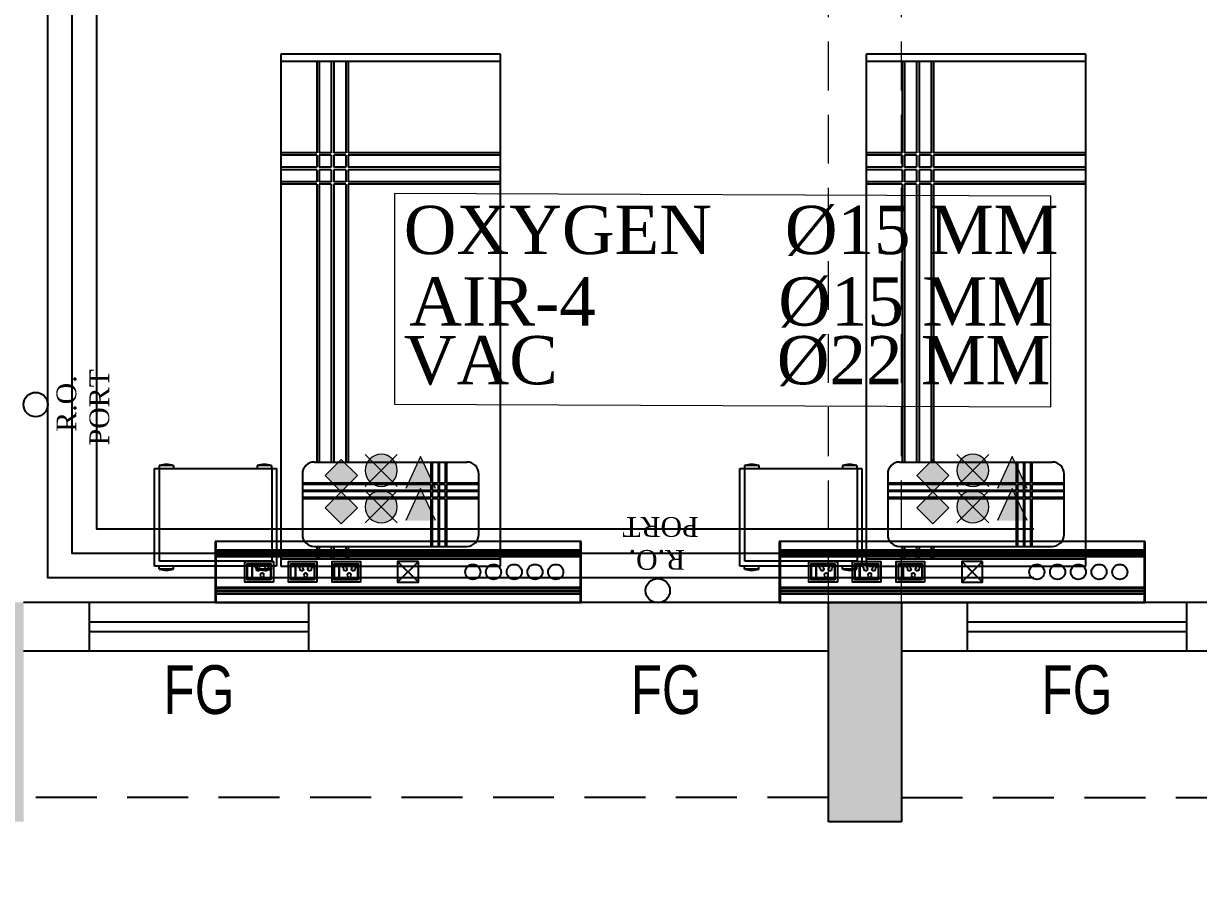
# Model space of a CAD drawing. Header units: metres. Extents: x 11749222 to 11901021, y -3863762 to -3708780.
# Drawn here: x 11797258 to 11802076, y -3831628 to -3828137 of the extents above; entities that cross this region are included whole.
import ezdxf

# ---------------------------------------------------------------- set-up
doc = ezdxf.new("R2010")
doc.units = ezdxf.units.M
doc.header["$MEASUREMENT"] = 0
doc.linetypes.add('DASHED', pattern=[0.75, 0.5, -0.25])
doc.linetypes.add('HIDDEN', pattern=[0.375, 0.25, -0.125])
doc.layers.get('0').update_dxf_attribs({"color": 251, "linetype": 'CONTINUOUS'})
doc.layers.add('BEAM', color=251, linetype='CONTINUOUS')
doc.layers.add('HATCH', color=251, linetype='CONTINUOUS')
for name, color, linetype, lineweight in [('MEDI AIR-4', 6, 'CONTINUOUS', 25), ('MEDI O2', 3, 'CONTINUOUS', 25), ('MEDI VAC', 1, 'CONTINUOUS', 25), ('MGPS', 123, 'CONTINUOUS', 13), ('OT TEXT', 251, 'CONTINUOUS', 5)]:
    doc.layers.add(name, color=color, linetype=linetype, lineweight=lineweight)
doc.styles.add('ARIAL', font='arial.ttf', dxfattribs={"width": 0.75})
doc.styles.add('Scale M 75', font='times.ttf', dxfattribs={"height": 125})
doc.styles.get("Standard").update_dxf_attribs({"font": 'arial.ttf'})

# ---------------------------------------------------------------- blocks, each defined once
blk = doc.blocks.new('A$C04586E02')
at = {"layer": 'MEDI AIR-4', "lineweight": 15}
h = blk.add_hatch(color=256, dxfattribs=at)
h.dxf.hatch_style = 1
h.paths.add_polyline_path([(2946, 1220), (1726, 0), (2946, -1220, 0.1989124), (3451, 0, 0.1989124)])
h.paths.add_polyline_path([(1726, 0), (505, -1220, 0.4142136), (2946, -1220)])
h.paths.add_polyline_path([(505, 1220, 0.1989124), (0, 0, 0.1989124), (505, -1220), (1726, 0)])
h.paths.add_polyline_path([(2946, 1220, 0.4142136), (505, 1220), (1726, 0)])
for p, q in [((0, 1726), (3451, -1726)), ((3451, 1726), (0, -1726))]:
    blk.add_line(p, q, dxfattribs=at)
blk.add_circle((1726, 0), 1726, dxfattribs=at)
blk = doc.blocks.new('A$C1A766040')
at = {"layer": 'MEDI VAC', "lineweight": 15}
h = blk.add_hatch(color=256, dxfattribs=at)
h.dxf.hatch_style = 1
h.paths.add_polyline_path([(1726, -1726), (3451, 0), (1726, 1726), (0, 0)])
for p, q in [((1726, 1726), (0, 0)), ((3451, 0), (1726, 1726)), ((0, 0), (1726, -1726)), ((1726, -1726), (3451, 0))]:
    blk.add_line(p, q, dxfattribs=at)
blk = doc.blocks.new('A$C6CEF60F2')
at = {"layer": 'MEDI O2', "lineweight": 15}
h = blk.add_hatch(color=256, dxfattribs=at)
h.dxf.hatch_style = 1
h.paths.add_polyline_path([(0, 1587), (0, -1587), (3451, 0)])
for p, q in [((0, 1587, 0), (3451, 0, 0)), ((3451, 0, 0), (0, -1587, 0))]:
    blk.add_line(p, q, dxfattribs=at)
blk = doc.blocks.new('A$C32ed8d13')
at = {"color": 196, "lineweight": -2, "ltscale": 30}
for p, q in [((1500.3, 250), (0, 250)), ((0, 250), (0, 0)), ((3, 250), (3, 0)), ((1497.3, 0), (1497.3, 250)), ((1500.3, 0), (1500.3, 250)), ((1497.3, 215.1), (3, 215.1)), ((1497.3, 211.6), (3, 211.6)), ((1497.3, 202.6), (3, 202.6)), ((1497.3, 201), (3, 201)), ((1497.3, 191.6), (3, 191.6)), ((1497.3, 188.1), (3, 188.1)), ((990.5, 156.7), (990.5, 93.3)), ((992.1, 156.7), (992.1, 93.3)), ((1011, 156.7), (1011, 93.3)), ((1169.2, 156.7), (1169.2, 93.3)), ((1170.8, 156.7), (1170.8, 93.3)), ((1189.7, 156.7), (1189.7, 93.3)), ((1347.9, 156.7), (1347.9, 93.3)), ((1349.5, 156.7), (1349.5, 93.3)), ((1368.4, 156.7), (1368.4, 93.3)), ((1497.3, 61.9), (3, 61.9)), ((1497.3, 58.4), (3, 58.4)), ((1497.3, 49), (3, 49)), ((0, 0), (1500.3, 0)), ((1497.3, 47.4), (3, 47.4)), ((1497.3, 38.4), (3, 38.4)), ((1497.3, 34.9), (3, 34.9))]:
    blk.add_line(p, q, dxfattribs=at)
for points in [[(667.4, 82.4), (752.4, 82.4), (752.4, 167.4), (667.4, 167.4)], [(914.8, 158.2), (1012.1, 158.2), (1012.1, 91.8), (914.8, 91.8)], [(1093.5, 158.2), (1190.8, 158.2), (1190.8, 91.8), (1093.5, 91.8)], [(1272.2, 158.2), (1369.5, 158.2), (1369.5, 91.8), (1272.2, 91.8)]]:
    blk.add_lwpolyline(points, close=True, dxfattribs=at)
for points in [[(752.4, 167.4), (667.4, 82.4)], [(667.4, 167.4), (752.4, 82.4)], [(904.6, 167.5), (1021.1, 167.5), (1021.1, 82.5), (904.6, 82.5), (904.6, 167.5)], [(990.5, 93.3), (916.4, 93.3), (916.4, 156.7), (990.5, 156.7)], [(992.1, 156.7), (1011, 156.7)], [(1083.3, 167.5), (1199.8, 167.5), (1199.8, 82.5), (1083.3, 82.5), (1083.3, 167.5)], [(1169.2, 93.3), (1095.1, 93.3), (1095.1, 156.7), (1169.2, 156.7)], [(1170.8, 156.7), (1189.7, 156.7)], [(1262, 167.5), (1378.5, 167.5), (1378.5, 82.5), (1262, 82.5), (1262, 167.5)], [(1347.9, 93.3), (1273.8, 93.3), (1273.8, 156.7), (1347.9, 156.7)], [(1349.5, 156.7), (1368.4, 156.7)], [(1011, 93.3), (992.1, 93.3)], [(1189.7, 93.3), (1170.8, 93.3)], [(1368.4, 93.3), (1349.5, 93.3)]]:
    blk.add_lwpolyline(points, dxfattribs=at)
for centre in [(104.2, 125), (189.2, 125), (274.2, 125), (359.2, 125), (444.2, 125)]:
    blk.add_circle(centre, 31, dxfattribs=at)
at = {"color": 196, "lineweight": -2, "ltscale": 30, "extrusion": (-1.18329e-30, -1.33227e-15, -1)}
for centre in [(950.9, 146.9), (1129.6, 146.9), (1308.3, 146.9)]:
    blk.add_ellipse(centre, major_axis=(4.77, 4.77), ratio=1, start_param=2.986247, end_param=8.009328, dxfattribs=at)
at = {"color": 196, "lineweight": -2, "ltscale": 30, "extrusion": (-7.88861e-31, -1.33227e-15, -1)}
for centre in [(930.5, 104.2), (1109.2, 104.2), (1287.9, 104.2)]:
    blk.add_ellipse(centre, major_axis=(4.77, 4.77), ratio=1, start_param=0.263361, end_param=5.282755, dxfattribs=at)
at = {"color": 196, "lineweight": -2, "ltscale": 30, "extrusion": (-3.9443e-31, -1.33227e-15, -1)}
for centre in [(934.9, 114.2), (1113.6, 114.2), (1292.3, 114.2)]:
    blk.add_ellipse(centre, major_axis=(-4.77, 4.77), ratio=1, start_param=4.97575, end_param=9.995144, dxfattribs=at)
at = {"color": 196, "lineweight": -2, "ltscale": 30, "extrusion": (-1.47911e-30, -1.33227e-15, -1)}
for centre in [(950.9, 136), (1129.6, 136), (1308.3, 136)]:
    blk.add_ellipse(centre, major_axis=(-4.77, 4.77), ratio=1, start_param=1.41545, end_param=6.438531, dxfattribs=at)
at = {"color": 196, "lineweight": -2, "ltscale": 30, "extrusion": (6.90253e-31, -1.33227e-15, -1)}
for centre in [(966.8, 114.2), (1145.5, 114.2)]:
    blk.add_ellipse(centre, major_axis=(4.77, 4.77), ratio=1, start_param=2.571226, end_param=7.59062, dxfattribs=at)
at = {"color": 196, "lineweight": -2, "ltscale": 30, "extrusion": (1.97215e-31, -1.33227e-15, -1)}
for centre, start_param, end_param in [((971.3, 104.2), -0.570366, 4.449028), ((1149.9, 104.2), -0.570366, 4.449028), ((1324.2, 114.2), 2.571226, 7.59062), ((1328.6, 104.2), -0.570366, 4.449028)]:
    blk.add_ellipse(centre, major_axis=(4.77, 4.77), ratio=1, start_param=start_param, end_param=end_param, dxfattribs=at)

msp = doc.modelspace()

# ---------------------------------------------------------------- hatches: boundary and pattern name
at = {"layer": 'HATCH', "ltscale": 500}
h = msp.add_hatch(color=251, dxfattribs=at)
h.dxf.hatch_style = 1
h.paths.add_polyline_path([(11782733.1, -3820581.8), (11783033.1, -3820581.8), (11783033.1, -3821481.8), (11782733.1, -3821481.8)])
h.paths.add_polyline_path([(11826143.1, -3824446.8), (11827043.1, -3824446.8), (11827043.1, -3824746.8), (11826143.1, -3824746.8)])
h.paths.add_polyline_path([(11800558.1, -3830511.8), (11800858.1, -3830511.8), (11800858.1, -3831411.8), (11800558.1, -3831411.8)])
h.paths.add_polyline_path([(11822943.1, -3830511.8), (11823543.1, -3830511.8), (11823543.1, -3830811.8), (11822943.1, -3830811.8)])
h.paths.add_polyline_path([(11779303.1, -3812391.8), (11780053.1, -3812391.8), (11780053.1, -3812691.8), (11779303.1, -3812691.8)])
h.paths.add_polyline_path([(11779303.1, -3815921.8), (11780203.1, -3815921.8), (11780203.1, -3816221.8), (11779303.1, -3816221.8)])
h.paths.add_polyline_path([(11816284.8, -3830411.8), (11817113.1, -3830411.8), (11817113.1, -3830711.8), (11816284.8, -3830711.8)])
h.paths.add_polyline_path([(11792528.1, -3829811.8), (11792828.1, -3829811.8), (11792828.1, -3830711.8), (11792528.1, -3830711.8)])
h.paths.add_polyline_path([(11786358.1, -3829961.8), (11786658.1, -3829961.8), (11786658.1, -3830711.8), (11786358.1, -3830711.8)])
h.paths.add_polyline_path([(11786033.1, -3830736.8), (11786333.1, -3830736.8), (11786333.1, -3831486.8), (11786033.1, -3831486.8)])
h.paths.add_polyline_path([(11779303.1, -3801521.8), (11780053.1, -3801521.8), (11780053.1, -3801821.8), (11779303.1, -3801821.8)])
h.paths.add_polyline_path([(11826143.1, -3801521.8), (11827043.1, -3801521.8), (11827043.1, -3801821.8), (11826143.1, -3801821.8)])
h.paths.add_polyline_path([(11779203.1, -3820581.8), (11779503.1, -3820581.8), (11779503.1, -3821481.8), (11779203.1, -3821481.8)])
h.paths.add_polyline_path([(11786033.1, -3829961.8), (11786333.1, -3829961.8), (11786333.1, -3830711.8), (11786033.1, -3830711.8)])
h.paths.add_polyline_path([(11826043.1, -3787791.8), (11826343.1, -3787791.8), (11826343.1, -3786813.5), (11826043.1, -3786813.5)])
h.paths.add_polyline_path([(11779303.1, -3808791.8), (11780053.1, -3808791.8), (11780053.1, -3809091.8), (11779303.1, -3809091.8)])
h.paths.add_polyline_path([(11807758.1, -3830511.8), (11808058.1, -3830511.8), (11808058.1, -3831411.8), (11807758.1, -3831411.8)])
h.paths.add_polyline_path([(11826143.1, -3781561.8), (11827043.1, -3781561.8), (11827043.1, -3781861.8), (11826143.1, -3781861.8)])
h.paths.add_polyline_path([(11826143.1, -3797921.8), (11827043.1, -3797921.8), (11827043.1, -3798221.8), (11826143.1, -3798221.8)])
h.paths.add_polyline_path([(11779303.1, -3805191.8), (11780053.1, -3805191.8), (11780053.1, -3805491.8), (11779303.1, -3805491.8)])
h.paths.add_polyline_path([(11811358.1, -3824481.8), (11811658.1, -3824481.8), (11811658.1, -3825381.8), (11811358.1, -3825381.8)])
h.paths.add_polyline_path([(11826143.1, -3805191.8), (11827043.1, -3805191.8), (11827043.1, -3805491.8), (11826143.1, -3805491.8)])
h.paths.add_polyline_path([(11784348.1, -3790791.8), (11784648.1, -3790791.8), (11784648.1, -3791391.8), (11784348.1, -3791391.8)])
h.paths.add_polyline_path([(11779303.1, -3790791.8), (11780203.1, -3790791.8), (11780203.1, -3791091.8), (11779303.1, -3791091.8)])
h.paths.add_polyline_path([(11826143.1, -3790791.8), (11826943.1, -3790791.8), (11826943.1, -3791091.8), (11826143.1, -3791091.8)])
h.paths.add_polyline_path([(11822943.1, -3819521.8), (11823642, -3819521.8), (11823642, -3819821.8), (11822943.1, -3819821.8)])
h.paths.add_polyline_path([(11820113.1, -3830411.8), (11820941.3, -3830411.8), (11820941.3, -3830711.8), (11820113.1, -3830711.8)])
h.paths.add_polyline_path([(11826143.1, -3812391.8), (11827043.1, -3812391.8), (11827043.1, -3812691.8), (11826143.1, -3812691.8)])
h.paths.add_polyline_path([(11784348.1, -3787191.8), (11784648.1, -3787191.8), (11784648.1, -3787791.8), (11784348.1, -3787791.8)])
h.paths.add_polyline_path([(11784673.1, -3787191.8), (11784973.1, -3787191.8), (11784973.1, -3787791.8), (11784673.1, -3787791.8)])
h.paths.add_polyline_path([(11780683.1, -3786891.8), (11780983.1, -3786891.8), (11780983.1, -3787791.8), (11780683.1, -3787791.8)])
h.paths.add_polyline_path([(11826143.1, -3830411.8), (11827043.1, -3830411.8), (11827043.1, -3830711.8), (11826143.1, -3830711.8)])
h.paths.add_polyline_path([(11798793.1, -3779261.8), (11799093.1, -3779261.8), (11799093.1, -3780161.8), (11798793.1, -3780161.8)])
h.paths.add_polyline_path([(11804823.1, -3779261.8), (11805123.1, -3779261.8), (11805123.1, -3780161.8), (11804823.1, -3780161.8)])
h.paths.add_polyline_path([(11782733.1, -3829961.8), (11783033.1, -3829961.8), (11783033.1, -3830711.8), (11782733.1, -3830711.8)])
h.paths.add_polyline_path([(11784673.1, -3790791.8), (11784973.1, -3790791.8), (11784973.1, -3791391.8), (11784673.1, -3791391.8)])
h.paths.add_polyline_path([(11795493.1, -3779261.8), (11795793.1, -3779261.8), (11795793.1, -3780161.8), (11795493.1, -3780161.8)])
h.paths.add_polyline_path([(11780683.1, -3781011.8), (11780983.1, -3781011.8), (11780983.1, -3781761.8), (11780683.1, -3781761.8)])
h.paths.add_polyline_path([(11784348.1, -3794391.8), (11784648.1, -3794391.8), (11784648.1, -3794991.8), (11784348.1, -3794991.8)])
h.paths.add_polyline_path([(11784673.1, -3794991.8), (11784973.1, -3794991.8), (11784973.1, -3794391.8), (11784673.1, -3794391.8)])
h.paths.add_polyline_path([(11782733.1, -3815471.8), (11783033.1, -3815471.8), (11783033.1, -3816221.8), (11782733.1, -3816221.8)])
h.paths.add_polyline_path([(11784348.1, -3781011.8), (11784648.1, -3781011.8), (11784648.1, -3781761.8), (11784348.1, -3781761.8)])
h.paths.add_polyline_path([(11782283.1, -3830736.8), (11783033.1, -3830736.8), (11783033.1, -3831036.8), (11782283.1, -3831036.8)])
h.paths.add_polyline_path([(11811358.1, -3830511.8), (11811658.1, -3830511.8), (11811658.1, -3831411.8), (11811358.1, -3831411.8)])
h.paths.add_polyline_path([(11782733.1, -3824481.8), (11783033.1, -3824481.8), (11783033.1, -3825231.8), (11782733.1, -3825231.8)])
h.paths.add_polyline_path([(11804158.1, -3830511.8), (11804458.1, -3830511.8), (11804458.1, -3831411.8), (11804158.1, -3831411.8)])
h.paths.add_polyline_path([(11826143.1, -3794391.8), (11827043.1, -3794391.8), (11827043.1, -3794691.8), (11826143.1, -3794691.8)])
h.paths.add_polyline_path([(11779303.1, -3797921.8), (11780053.1, -3797921.8), (11780053.1, -3798221.8), (11779303.1, -3798221.8)])
h.paths.add_polyline_path([(11820113.1, -3830736.8), (11820713.1, -3830736.8), (11820713.1, -3831036.8), (11820113.1, -3831036.8)])
h.paths.add_polyline_path([(11779028.1, -3830736.8), (11779778.1, -3830736.8), (11779778.1, -3831036.8), (11779028.1, -3831036.8)])
h.paths.add_polyline_path([(11816513.1, -3830736.8), (11817113.1, -3830736.8), (11817113.1, -3831036.8), (11816513.1, -3831036.8)])
h.paths.add_polyline_path([(11780203.1, -3794391.8), (11779303.1, -3794391.8), (11779303.1, -3794691.8), (11780203.1, -3794691.8)])
h.paths.add_polyline_path([(11792528.1, -3824481.8), (11792828.1, -3824481.8), (11792828.1, -3825381.8), (11792528.1, -3825381.8)])
h.paths.add_polyline_path([(11796958.1, -3830511.8), (11797258.1, -3830511.8), (11797258.1, -3831411.8), (11796958.1, -3831411.8)])
h.paths.add_polyline_path([(11816813.1, -3824481.8), (11817113.1, -3824481.8), (11817113.1, -3825381.8), (11816813.1, -3825381.8)])
h.paths.add_polyline_path([(11826143.1, -3815921.8), (11827043.1, -3815921.8), (11827043.1, -3816221.8), (11826143.1, -3816221.8)])
h.paths.add_polyline_path([(11826143.1, -3821181.8), (11827121.3, -3821181.8), (11827121.3, -3821481.8), (11826143.1, -3821481.8)])
h.paths.add_polyline_path([(11787103.1, -3780861.8), (11787403.1, -3780861.8), (11787403.1, -3781761.8), (11787103.1, -3781761.8)])
edge = h.paths.add_edge_path()
edge.add_line((11807608.1, -3780861.8), (11807608.1, -3781761.8))
edge.add_line((11820113.1, -3821481.8), (11821091.3, -3821481.8))
edge.add_line((11786033.1, -3815471.8), (11786033.1, -3816221.8))
edge.add_line((11807908.1, -3787791.8), (11807908.1, -3786891.8))
edge.add_line((11786333.1, -3825231.8), (11786333.1, -3824481.8))
edge.add_line((11786358.1, -3824481.8), (11786358.1, -3825231.8))
h.paths.add_polyline_path([(11804823.1, -3821181.8), (11805723.1, -3821181.8), (11805723.1, -3821481.8), (11804823.1, -3821481.8)], flags=17)
h.paths.add_polyline_path([(11789463.1, -3820581.8), (11789763.1, -3820581.8), (11789763.1, -3821481.8), (11789463.1, -3821481.8)], flags=17)
h.paths.add_polyline_path([(11786358.1, -3820731.8), (11786658.1, -3820731.8), (11786658.1, -3821481.8), (11786358.1, -3821481.8)], flags=17)
h.paths.add_polyline_path([(11786358.1, -3824481.8), (11786658.1, -3824481.8), (11786658.1, -3825231.8), (11786358.1, -3825231.8)], flags=17)
h.paths.add_polyline_path([(11794814.8, -3821181.8), (11795793.1, -3821181.8), (11795793.1, -3821481.8), (11794814.8, -3821481.8)], flags=17)
h.paths.add_polyline_path([(11796618.9, -3824481.8), (11797597.2, -3824481.8), (11797597.2, -3824781.8), (11796618.9, -3824781.8)], flags=17)
h.paths.add_polyline_path([(11810183.1, -3821181.8), (11811083.1, -3821181.8), (11811083.1, -3821481.8), (11810183.1, -3821481.8)], flags=17)
h.paths.add_polyline_path([(11798793.1, -3821181.8), (11799771.3, -3821181.8), (11799771.3, -3821481.8), (11798793.1, -3821481.8)], flags=17)
h.paths.add_polyline_path([(11816213.1, -3821181.8), (11817113.1, -3821181.8), (11817113.1, -3821481.8), (11816213.1, -3821481.8)], flags=17)
h.paths.add_polyline_path([(11786033.1, -3820731.8), (11786333.1, -3820731.8), (11786333.1, -3821481.8), (11786033.1, -3821481.8)], flags=17)
h.paths.add_polyline_path([(11786033.1, -3824481.8), (11786333.1, -3824481.8), (11786333.1, -3825231.8), (11786033.1, -3825231.8)], flags=17)
h.paths.add_polyline_path([(11810183.1, -3794391.8), (11811083.1, -3794391.8), (11811083.1, -3794691.8), (11810183.1, -3794691.8)], flags=17)
h.paths.add_polyline_path([(11804823.1, -3787191.8), (11805123.1, -3787191.8), (11805123.1, -3787791.8), (11804823.1, -3787791.8)], flags=16)
h.paths.add_polyline_path([(11804823.1, -3801521.8), (11805723.1, -3801521.8), (11805723.1, -3801821.8), (11804823.1, -3801821.8)], flags=17)
h.paths.add_polyline_path([(11801593.1, -3785331.8), (11802193.1, -3785331.8), (11802193.1, -3785631.8), (11801593.1, -3785631.8)], flags=17)
h.paths.add_polyline_path([(11801593.1, -3787491.8), (11802193.1, -3787491.8), (11802193.1, -3787791.8), (11801593.1, -3787791.8)], flags=16)
h.paths.add_polyline_path([(11810183.1, -3815921.8), (11811083.1, -3815921.8), (11811083.1, -3816221.8), (11810183.1, -3816221.8)], flags=17)
h.paths.add_polyline_path([(11786033.1, -3815471.8), (11786333.1, -3815471.8), (11786333.1, -3816221.8), (11786033.1, -3816221.8)], flags=17)
h.paths.add_polyline_path([(11795793.1, -3805491.8), (11794893.1, -3805491.8), (11794893.1, -3805191.8), (11795793.1, -3805191.8)], flags=17)
h.paths.add_polyline_path([(11788863.1, -3812391.8), (11789763.1, -3812391.8), (11789763.1, -3812691.8), (11788863.1, -3812691.8)], flags=17)
h.paths.add_polyline_path([(11795493.1, -3815621.8), (11795793.1, -3815621.8), (11795793.1, -3816521.8), (11795493.1, -3816521.8)], flags=17)
h.paths.add_polyline_path([(11788863.1, -3815921.8), (11789763.1, -3815921.8), (11789763.1, -3816221.8), (11788863.1, -3816221.8)], flags=17)
h.paths.add_polyline_path([(11804823.1, -3812391.8), (11805723.1, -3812391.8), (11805723.1, -3812691.8), (11804823.1, -3812691.8)], flags=17)
h.paths.add_polyline_path([(11786358.1, -3815471.8), (11786658.1, -3815471.8), (11786658.1, -3816221.8), (11786358.1, -3816221.8)], flags=17)
h.paths.add_polyline_path([(11788863.1, -3808791.8), (11789763.1, -3808791.8), (11789763.1, -3809091.8), (11788863.1, -3809091.8)], flags=17)
h.paths.add_polyline_path([(11810183.1, -3797921.8), (11811083.1, -3797921.8), (11811083.1, -3798221.8), (11810183.1, -3798221.8)], flags=17)
h.paths.add_polyline_path([(11810183.1, -3808791.8), (11811083.1, -3808791.8), (11811083.1, -3809091.8), (11810183.1, -3809091.8)], flags=17)
h.paths.add_polyline_path([(11810183.1, -3805191.8), (11811083.1, -3805191.8), (11811083.1, -3805491.8), (11810183.1, -3805491.8)], flags=17)
h.paths.add_polyline_path([(11813683.1, -3819521.8), (11814283.1, -3819521.8), (11814283.1, -3819821.8), (11813683.1, -3819821.8)], flags=17)
h.paths.add_polyline_path([(11820113.1, -3801521.8), (11821013.1, -3801521.8), (11821013.1, -3801821.8), (11820113.1, -3801821.8)], flags=17)
h.paths.add_polyline_path([(11816213.1, -3801521.8), (11817113.1, -3801521.8), (11817113.1, -3801821.8), (11816213.1, -3801821.8)], flags=17)
h.paths.add_polyline_path([(11798793.1, -3808491.8), (11799093.1, -3808491.8), (11799093.1, -3809391.8), (11798793.1, -3809391.8)], flags=17)
h.paths.add_polyline_path([(11804823.1, -3808791.8), (11805723.1, -3808791.8), (11805723.1, -3809091.8), (11804823.1, -3809091.8)], flags=17)
h.paths.add_polyline_path([(11820113.1, -3821181.8), (11821091.3, -3821181.8), (11821091.3, -3821481.8), (11820113.1, -3821481.8)], flags=17)
h.paths.add_polyline_path([(11795493.1, -3808491.8), (11795793.1, -3808491.8), (11795793.1, -3809391.8), (11795493.1, -3809391.8)], flags=17)
h.paths.add_polyline_path([(11816813.1, -3808491.8), (11817113.1, -3808491.8), (11817113.1, -3809391.8), (11816813.1, -3809391.8)], flags=17)
h.paths.add_polyline_path([(11798793.1, -3801521.8), (11799693.1, -3801521.8), (11799693.1, -3801821.8), (11798793.1, -3801821.8)], flags=17)
h.paths.add_polyline_path([(11811910.6, -3787491.8), (11812810.6, -3787491.8), (11812810.6, -3787791.8), (11811910.6, -3787791.8)], flags=17)
h.paths.add_polyline_path([(11816213.1, -3787491.8), (11817113.1, -3787491.8), (11817113.1, -3787791.8), (11816213.1, -3787791.8)], flags=17)
h.paths.add_polyline_path([(11820113.1, -3787491.8), (11821013.1, -3787491.8), (11821013.1, -3787791.8), (11820113.1, -3787791.8)], flags=17)
h.paths.add_polyline_path([(11804823.1, -3805191.8), (11805723.1, -3805191.8), (11805723.1, -3805491.8), (11804823.1, -3805491.8)], flags=17)
h.paths.add_polyline_path([(11798793.1, -3805191.8), (11799693.1, -3805191.8), (11799693.1, -3805491.8), (11798793.1, -3805491.8)], flags=17)
h.paths.add_polyline_path([(11792363.1, -3819521.8), (11792963.1, -3819521.8), (11792963.1, -3819821.8), (11792363.1, -3819821.8)], flags=17)
h.paths.add_polyline_path([(11804823.1, -3794391.8), (11805723.1, -3794391.8), (11805723.1, -3794691.8), (11804823.1, -3794691.8)], flags=17)
h.paths.add_polyline_path([(11788863.1, -3805191.8), (11789763.1, -3805191.8), (11789763.1, -3805491.8), (11788863.1, -3805491.8)], flags=17)
h.paths.add_polyline_path([(11820113.1, -3805191.8), (11821013.1, -3805191.8), (11821013.1, -3805491.8), (11820113.1, -3805491.8)], flags=17)
h.paths.add_polyline_path([(11816213.1, -3805191.8), (11817113.1, -3805191.8), (11817113.1, -3805491.8), (11816213.1, -3805491.8)], flags=17)
h.paths.add_polyline_path([(11820113.1, -3808491.8), (11820413.1, -3808491.8), (11820413.1, -3809391.8), (11820113.1, -3809391.8)], flags=17)
h.paths.add_polyline_path([(11798793.1, -3812091.8), (11799093.1, -3812091.8), (11799093.1, -3812991.8), (11798793.1, -3812991.8)], flags=17)
h.paths.add_polyline_path([(11820113.1, -3815621.8), (11820413.1, -3815621.8), (11820413.1, -3816521.8), (11820113.1, -3816521.8)], flags=17)
h.paths.add_polyline_path([(11804823.1, -3797921.8), (11805723.1, -3797921.8), (11805723.1, -3798221.8), (11804823.1, -3798221.8)], flags=17)
h.paths.add_polyline_path([(11816813.1, -3797621.8), (11817113.1, -3797621.8), (11817113.1, -3798521.8), (11816813.1, -3798521.8)], flags=17)
h.paths.add_polyline_path([(11820113.1, -3797621.8), (11820413.1, -3797621.8), (11820413.1, -3798521.8), (11820113.1, -3798521.8)], flags=17)
h.paths.add_polyline_path([(11794893.1, -3801521.8), (11795793.1, -3801521.8), (11795793.1, -3801821.8), (11794893.1, -3801821.8)], flags=17)
h.paths.add_polyline_path([(11809987.8, -3801521.6), (11811083.1, -3801521.8), (11811083.1, -3801821.8), (11809987.8, -3801821.6)], flags=17)
h.paths.add_polyline_path([(11788863.1, -3801521.8), (11789763.1, -3801521.8), (11789763.1, -3801821.8), (11788863.1, -3801821.8)], flags=17)
h.paths.add_polyline_path([(11803818.9, -3824481.8), (11804797.2, -3824481.8), (11804797.2, -3824781.8), (11803818.9, -3824781.8)], flags=17)
h.paths.add_polyline_path([(11795493.1, -3812091.8), (11795793.1, -3812091.8), (11795793.1, -3812991.8), (11795493.1, -3812991.8)], flags=17)
h.paths.add_polyline_path([(11791348.1, -3781761.8), (11791648.1, -3781761.8), (11791648.1, -3780961.8), (11791348.1, -3780961.8)], flags=17)
h.paths.add_polyline_path([(11820113.1, -3794091.8), (11820413.1, -3794091.8), (11820413.1, -3794991.8), (11820113.1, -3794991.8)], flags=17)
h.paths.add_polyline_path([(11795493.1, -3784731.8), (11795793.1, -3784731.8), (11795793.1, -3785631.8), (11795493.1, -3785631.8)], flags=17)
h.paths.add_polyline_path([(11810183.1, -3790791.8), (11811083.1, -3790791.8), (11811083.1, -3791091.8), (11810183.1, -3791091.8)], flags=17)
h.paths.add_polyline_path([(11804823.1, -3784731.8), (11805123.1, -3784731.8), (11805123.1, -3785631.8), (11804823.1, -3785631.8)], flags=17)
h.paths.add_polyline_path([(11791348.1, -3786891.8), (11791648.1, -3786891.8), (11791648.1, -3787791.8), (11791348.1, -3787791.8)], flags=17)
h.paths.add_polyline_path([(11807608.1, -3786891.8), (11807908.1, -3786891.8), (11807908.1, -3787791.8), (11807608.1, -3787791.8)], flags=16)
h.paths.add_polyline_path([(11788863.1, -3790791.8), (11789763.1, -3790791.8), (11789763.1, -3791091.8), (11788863.1, -3791091.8)], flags=17)
h.paths.add_polyline_path([(11798793.1, -3790791.8), (11799438.1, -3790791.8), (11799438.1, -3791091.8), (11798793.1, -3791091.8)], flags=17)
h.paths.add_polyline_path([(11787103.1, -3786891.8), (11787403.1, -3786891.8), (11787403.1, -3787791.8), (11787103.1, -3787791.8)], flags=17)
h.paths.add_polyline_path([(11816813.1, -3780861.8), (11817113.1, -3780861.8), (11817113.1, -3781761.8), (11816813.1, -3781761.8)], flags=17)
h.paths.add_polyline_path([(11795493.1, -3786891.8), (11795793.1, -3786891.8), (11795793.1, -3787791.8), (11795493.1, -3787791.8)], flags=17)
h.paths.add_polyline_path([(11812210.6, -3780861.8), (11812510.6, -3780861.8), (11812510.6, -3781761.8), (11812210.6, -3781761.8)], flags=17)
h.paths.add_polyline_path([(11820113.1, -3790791.8), (11821013.1, -3790791.8), (11821013.1, -3791091.8), (11820113.1, -3791091.8)], flags=17)
h.paths.add_polyline_path([(11795493.1, -3797621.8), (11795793.1, -3797621.8), (11795793.1, -3798521.8), (11795493.1, -3798521.8)], flags=17)
h.paths.add_polyline_path([(11788863.1, -3794391.8), (11789763.1, -3794391.8), (11789763.1, -3794691.8), (11788863.1, -3794691.8)], flags=17)
h.paths.add_polyline_path([(11807608.1, -3780861.8), (11807908.1, -3780861.8), (11807908.1, -3781761.8), (11807608.1, -3781761.8)], flags=17)
h.paths.add_polyline_path([(11816213.1, -3790791.8), (11817113.1, -3790791.8), (11817113.1, -3791091.8), (11816213.1, -3791091.8)], flags=17)
h.paths.add_polyline_path([(11820113.1, -3780861.8), (11820413.1, -3780861.8), (11820413.1, -3781761.8), (11820113.1, -3781761.8)], flags=17)
h.paths.add_polyline_path([(11807418.9, -3824481.8), (11808397.2, -3824481.8), (11808397.2, -3824781.8), (11807418.9, -3824781.8)], flags=17)
h.paths.add_polyline_path([(11804823.1, -3790791.8), (11805723.1, -3790791.8), (11805723.1, -3791091.8), (11804823.1, -3791091.8)], flags=17)
h.paths.add_polyline_path([(11804823.1, -3815921.8), (11805723.1, -3815921.8), (11805723.1, -3816221.8), (11804823.1, -3816221.8)], flags=17)
h.paths.add_polyline_path([(11798793.1, -3794091.8), (11799093.1, -3794091.8), (11799093.1, -3794991.8), (11798793.1, -3794991.8)], flags=17)
h.paths.add_polyline_path([(11810183.1, -3812391.8), (11811083.1, -3812391.8), (11811083.1, -3812691.8), (11810183.1, -3812691.8)], flags=17)
h.paths.add_polyline_path([(11795493.1, -3794991.8), (11795793.1, -3794991.8), (11795793.1, -3794094.2), (11795493.1, -3794094.2)], flags=17)
h.paths.add_polyline_path([(11816813.1, -3812091.8), (11817113.1, -3812091.8), (11817113.1, -3812991.8), (11816813.1, -3812991.8)], flags=17)
h.paths.add_polyline_path([(11798793.1, -3815621.8), (11799093.1, -3815621.8), (11799093.1, -3816521.8), (11798793.1, -3816521.8)], flags=17)
h.paths.add_polyline_path([(11820113.1, -3812091.8), (11820413.1, -3812091.8), (11820413.1, -3812991.8), (11820113.1, -3812991.8)], flags=17)
h.paths.add_polyline_path([(11794814.8, -3790791.8), (11795793.1, -3790791.8), (11795793.1, -3791091.8), (11794814.8, -3791091.8)], flags=17)
h.paths.add_polyline_path([(11816813.1, -3815621.8), (11817113.1, -3815621.8), (11817113.1, -3816521.8), (11816813.1, -3816521.8)], flags=17)
h.paths.add_polyline_path([(11798793.1, -3797621.8), (11799093.1, -3797621.8), (11799093.1, -3798521.8), (11798793.1, -3798521.8)], flags=17)
h.paths.add_polyline_path([(11788863.1, -3797921.8), (11789763.1, -3797921.8), (11789763.1, -3798221.8), (11788863.1, -3798221.8)], flags=17)
h.paths.add_polyline_path([(11816813.1, -3794091.8), (11817113.1, -3794091.8), (11817113.1, -3794991.8), (11816813.1, -3794991.8)], flags=17)
h.paths.add_polyline_path([(11820413.1, -3824539), (11820113.1, -3824539), (11820113.1, -3825460.1), (11820413.1, -3825460.1)])

# ---------------------------------------------------------------- linework, layer by layer
at = {"lineweight": 25}
for p, q in [((11798313.3, -3828263.2), (11798313.3, -3830363.2)), ((11799213.3, -3828263.2), (11798313.3, -3828263.2)), ((11799213.3, -3828292.7), (11798313.3, -3828292.7)), ((11799213.3, -3830363.2), (11799213.3, -3828263.2)), ((11800713.3, -3828263.2), (11800713.3, -3830363.2)), ((11801613.3, -3828263.2), (11800713.3, -3828263.2)), ((11801613.3, -3828292.7), (11800713.3, -3828292.7)), ((11801613.3, -3830363.2), (11801613.3, -3828263.2)), ((11798450.6, -3829936.3), (11799076, -3829936.3)), ((11800850.6, -3829936.3), (11801476, -3829936.3)), ((11797795.8, -3829963.2), (11798295.8, -3829963.2)), ((11797795.8, -3830363.2), (11797795.8, -3829963.2)), ((11797814.6, -3829951), (11797814.6, -3829963.2)), ((11797873.7, -3829951), (11797814.6, -3829951)), ((11797815.5, -3830343.5), (11797815.5, -3829963.2)), ((11797873.7, -3829951), (11797873.7, -3829963.2)), ((11798215.6, -3829951), (11798215.6, -3829963.2)), ((11798274.7, -3829951), (11798215.6, -3829951)), ((11798274.7, -3829951), (11798274.7, -3829963.2)), ((11798276.1, -3829963.2), (11798276.1, -3830343.5)), ((11798295.8, -3829963.2), (11798295.8, -3830363.2)), ((11798401.4, -3829985.5), (11798401.4, -3830233)), ((11799125.2, -3830233), (11799125.2, -3829985.5)), ((11800195.8, -3829963.2), (11800695.8, -3829963.2)), ((11800195.8, -3830363.2), (11800195.8, -3829963.2)), ((11800214.6, -3829951), (11800214.6, -3829963.2)), ((11800273.7, -3829951), (11800214.6, -3829951)), ((11800215.5, -3830343.5), (11800215.5, -3829963.2)), ((11800273.7, -3829951), (11800273.7, -3829963.2)), ((11800615.7, -3829951), (11800615.7, -3829963.2)), ((11800674.7, -3829951), (11800615.7, -3829951)), ((11800674.7, -3829951), (11800674.7, -3829963.2)), ((11800676.1, -3829963.2), (11800676.1, -3830343.5)), ((11800695.8, -3829963.2), (11800695.8, -3830363.2)), ((11800801.4, -3829985.5), (11800801.4, -3830233)), ((11801525.2, -3830233), (11801525.2, -3829985.5)), ((11798450.6, -3830282.2), (11799076, -3830282.2)), ((11800850.6, -3830282.2), (11801476, -3830282.2)), ((11798295.8, -3830363.2), (11797795.8, -3830363.2)), ((11797814.6, -3830375.4), (11797814.6, -3830363.2)), ((11797873.7, -3830375.4), (11797814.6, -3830375.4)), ((11798276.1, -3830343.5), (11797815.5, -3830343.5)), ((11797873.7, -3830375.4), (11797873.7, -3830363.2)), ((11798215.6, -3830375.4), (11798215.6, -3830363.2)), ((11798274.7, -3830375.4), (11798215.6, -3830375.4)), ((11798274.7, -3830375.4), (11798274.7, -3830363.2)), ((11798313.3, -3830333.7), (11799213.3, -3830333.7)), ((11798313.3, -3830363.2), (11799213.3, -3830363.2)), ((11800695.8, -3830363.2), (11800195.8, -3830363.2)), ((11800214.6, -3830375.4), (11800214.6, -3830363.2)), ((11800273.7, -3830375.4), (11800214.6, -3830375.4)), ((11800676.1, -3830343.5), (11800215.5, -3830343.5)), ((11800273.7, -3830375.4), (11800273.7, -3830363.2)), ((11800615.7, -3830375.4), (11800615.7, -3830363.2)), ((11800674.7, -3830375.4), (11800615.7, -3830375.4)), ((11800674.7, -3830375.4), (11800674.7, -3830363.2)), ((11800713.3, -3830333.7), (11801613.3, -3830333.7)), ((11800713.3, -3830363.2), (11801613.3, -3830363.2)), ((11800558.1, -3831411.8), (11800558.1, -3830511.8)), ((11800558.1, -3830511.8), (11800858.1, -3830511.8)), ((11800858.1, -3830511.8), (11800858.1, -3831411.8)), ((11800858.1, -3831411.8), (11800558.1, -3831411.8))]:
    msp.add_line(p, q, dxfattribs=at)
at = {"lineweight": 25, "ltscale": 0.75}
for p, q in [((11798460.9, -3828292.7), (11798460.9, -3828668.1)), ((11798470.8, -3828292.7), (11798470.8, -3828668.1)), ((11798520, -3828292.7), (11798520, -3828668.1)), ((11798529.8, -3828292.7), (11798529.8, -3828668.1)), ((11798579, -3828292.7), (11798579, -3828668.1)), ((11798588.9, -3828292.7), (11798588.9, -3828668.1)), ((11800860.9, -3828292.7), (11800860.9, -3828668.1)), ((11800870.8, -3828292.7), (11800870.8, -3828668.1)), ((11800920, -3828292.7), (11800920, -3828668.1)), ((11800929.8, -3828292.7), (11800929.8, -3828668.1)), ((11800979.1, -3828292.7), (11800979.1, -3828668.1)), ((11800988.9, -3828292.7), (11800988.9, -3828668.1)), ((11798460.9, -3828668.1), (11798313.3, -3828668.1)), ((11798460.9, -3828677.9), (11798313.3, -3828677.9)), ((11798460.9, -3828677.9), (11798460.9, -3828727.1)), ((11798520, -3828668.1), (11798470.8, -3828668.1)), ((11798470.8, -3828677.9), (11798470.8, -3828727.1)), ((11798520, -3828677.9), (11798470.8, -3828677.9)), ((11798520, -3828677.9), (11798520, -3828727.1)), ((11798579, -3828668.1), (11798529.8, -3828668.1)), ((11798529.8, -3828677.9), (11798529.8, -3828727.1)), ((11798579, -3828677.9), (11798529.8, -3828677.9)), ((11798579, -3828677.9), (11798579, -3828727.1)), ((11799213.3, -3828668.1), (11798588.9, -3828668.1)), ((11798588.9, -3828677.9), (11798588.9, -3828727.1)), ((11799213.3, -3828677.9), (11798588.9, -3828677.9)), ((11800860.9, -3828668.1), (11800713.3, -3828668.1)), ((11800860.9, -3828677.9), (11800713.3, -3828677.9)), ((11800860.9, -3828677.9), (11800860.9, -3828727.1)), ((11800920, -3828668.1), (11800870.8, -3828668.1)), ((11800870.8, -3828677.9), (11800870.8, -3828727.1)), ((11800920, -3828677.9), (11800870.8, -3828677.9)), ((11800920, -3828677.9), (11800920, -3828727.1)), ((11800979.1, -3828668.1), (11800929.8, -3828668.1)), ((11800929.8, -3828677.9), (11800929.8, -3828727.1)), ((11800979.1, -3828677.9), (11800929.8, -3828677.9)), ((11800979.1, -3828677.9), (11800979.1, -3828727.1)), ((11801613.3, -3828668.1), (11800988.9, -3828668.1)), ((11800988.9, -3828677.9), (11800988.9, -3828727.1)), ((11801613.3, -3828677.9), (11800988.9, -3828677.9)), ((11798460.9, -3828727.1), (11798313.3, -3828727.1)), ((11798460.9, -3828737), (11798313.3, -3828737)), ((11798460.9, -3828737), (11798460.9, -3828786.2)), ((11798520, -3828727.1), (11798470.8, -3828727.1)), ((11798470.8, -3828737), (11798470.8, -3828786.2)), ((11798520, -3828737), (11798470.8, -3828737)), ((11798520, -3828737), (11798520, -3828786.2)), ((11798579, -3828727.1), (11798529.8, -3828727.1)), ((11798529.8, -3828737), (11798529.8, -3828786.2)), ((11798579, -3828737), (11798529.8, -3828737)), ((11798579, -3828737), (11798579, -3828786.2)), ((11799213.3, -3828727.1), (11798588.9, -3828727.1)), ((11798588.9, -3828737), (11798588.9, -3828786.2)), ((11799213.3, -3828737), (11798588.9, -3828737)), ((11800860.9, -3828727.1), (11800713.3, -3828727.1)), ((11800860.9, -3828737), (11800713.3, -3828737)), ((11800860.9, -3828737), (11800860.9, -3828786.2)), ((11800920, -3828727.1), (11800870.8, -3828727.1)), ((11800870.8, -3828737), (11800870.8, -3828786.2)), ((11800920, -3828737), (11800870.8, -3828737)), ((11800920, -3828737), (11800920, -3828786.2)), ((11800979.1, -3828727.1), (11800929.8, -3828727.1)), ((11800929.8, -3828737), (11800929.8, -3828786.2)), ((11800979.1, -3828737), (11800929.8, -3828737)), ((11800979.1, -3828737), (11800979.1, -3828786.2)), ((11801613.3, -3828727.1), (11800988.9, -3828727.1)), ((11800988.9, -3828737), (11800988.9, -3828786.2)), ((11801613.3, -3828737), (11800988.9, -3828737)), ((11798460.9, -3828786.2), (11798313.3, -3828786.2)), ((11798520, -3828786.2), (11798470.8, -3828786.2)), ((11798579, -3828786.2), (11798529.8, -3828786.2)), ((11799213.3, -3828786.2), (11798588.9, -3828786.2)), ((11800860.9, -3828786.2), (11800713.3, -3828786.2)), ((11800920, -3828786.2), (11800870.8, -3828786.2)), ((11800979.1, -3828786.2), (11800929.8, -3828786.2)), ((11801613.3, -3828786.2), (11800988.9, -3828786.2)), ((11798460.9, -3828796), (11798313.3, -3828796)), ((11798460.9, -3828796), (11798460.9, -3829936.3)), ((11798470.8, -3828796), (11798470.8, -3829936.3)), ((11798520, -3828796), (11798470.8, -3828796)), ((11798520, -3828796), (11798520, -3829936.3)), ((11798579, -3828796), (11798529.8, -3828796)), ((11798529.8, -3828796), (11798529.8, -3829936.3)), ((11798579, -3828796), (11798579, -3829936.3)), ((11798588.9, -3828796), (11798588.9, -3829936.3)), ((11799213.3, -3828796), (11798588.9, -3828796)), ((11800860.9, -3828796), (11800713.3, -3828796)), ((11800860.9, -3828796), (11800860.9, -3829936.3)), ((11800870.8, -3828796), (11800870.8, -3829936.3)), ((11800920, -3828796), (11800870.8, -3828796)), ((11800920, -3828796), (11800920, -3829936.3)), ((11800979.1, -3828796), (11800929.8, -3828796)), ((11800929.8, -3828796), (11800929.8, -3829936.3)), ((11800979.1, -3828796), (11800979.1, -3829936.3)), ((11800988.9, -3828796), (11800988.9, -3829936.3)), ((11801613.3, -3828796), (11800988.9, -3828796)), ((11798928.4, -3829936.3), (11798928.4, -3830023.2)), ((11798933.4, -3829936.3), (11798933.4, -3830023.2)), ((11798958, -3829936.3), (11798958, -3830023.2)), ((11798962.9, -3829936.3), (11798962.9, -3830023.2)), ((11798987.5, -3829936.3), (11798987.5, -3830023.2)), ((11798992.4, -3829936.3), (11798992.4, -3830023.2)), ((11801328.4, -3829936.3), (11801328.4, -3830023.2)), ((11801333.4, -3829936.3), (11801333.4, -3830023.2)), ((11801358, -3829936.3), (11801358, -3830023.2)), ((11801362.9, -3829936.3), (11801362.9, -3830023.2)), ((11801387.5, -3829936.3), (11801387.5, -3830023.2)), ((11801392.4, -3829936.3), (11801392.4, -3830023.2)), ((11798928.4, -3830023.2), (11798401.4, -3830023.2)), ((11798928.4, -3830028.1), (11798401.4, -3830028.1)), ((11798928.4, -3830028.1), (11798928.4, -3830052.7)), ((11798958, -3830023.2), (11798933.4, -3830023.2)), ((11798958, -3830028.1), (11798933.4, -3830028.1)), ((11798933.4, -3830028.1), (11798933.4, -3830052.7)), ((11798958, -3830028.1), (11798958, -3830052.7)), ((11798987.5, -3830023.2), (11798962.9, -3830023.2)), ((11798987.5, -3830028.1), (11798962.9, -3830028.1)), ((11798962.9, -3830028.1), (11798962.9, -3830052.7)), ((11798987.5, -3830028.1), (11798987.5, -3830052.7)), ((11799125.2, -3830023.2), (11798992.4, -3830023.2)), ((11798992.4, -3830028.1), (11798992.4, -3830052.7)), ((11799125.2, -3830028.1), (11798992.4, -3830028.1)), ((11801328.4, -3830023.2), (11800801.4, -3830023.2)), ((11801328.4, -3830028.1), (11800801.4, -3830028.1)), ((11801328.4, -3830028.1), (11801328.4, -3830052.7)), ((11801358, -3830023.2), (11801333.4, -3830023.2)), ((11801358, -3830028.1), (11801333.4, -3830028.1)), ((11801333.4, -3830028.1), (11801333.4, -3830052.7)), ((11801358, -3830028.1), (11801358, -3830052.7)), ((11801387.5, -3830023.2), (11801362.9, -3830023.2)), ((11801387.5, -3830028.1), (11801362.9, -3830028.1)), ((11801362.9, -3830028.1), (11801362.9, -3830052.7)), ((11801387.5, -3830028.1), (11801387.5, -3830052.7)), ((11801525.2, -3830023.2), (11801392.4, -3830023.2)), ((11801392.4, -3830028.1), (11801392.4, -3830052.7)), ((11801525.2, -3830028.1), (11801392.4, -3830028.1)), ((11798928.4, -3830052.7), (11798401.4, -3830052.7)), ((11798928.4, -3830057.7), (11798401.4, -3830057.7)), ((11798928.4, -3830082.3), (11798401.4, -3830082.3)), ((11798928.4, -3830087.2), (11798401.4, -3830087.2)), ((11798928.4, -3830057.7), (11798928.4, -3830082.3)), ((11798928.4, -3830087.2), (11798928.4, -3830282.2)), ((11798958, -3830052.7), (11798933.4, -3830052.7)), ((11798958, -3830057.7), (11798933.4, -3830057.7)), ((11798933.4, -3830057.7), (11798933.4, -3830082.3)), ((11798958, -3830082.3), (11798933.4, -3830082.3)), ((11798933.4, -3830087.2), (11798933.4, -3830282.2)), ((11798958, -3830087.2), (11798933.4, -3830087.2)), ((11798958, -3830057.7), (11798958, -3830082.3)), ((11798958, -3830087.2), (11798958, -3830282.2)), ((11798987.5, -3830052.7), (11798962.9, -3830052.7)), ((11798987.5, -3830057.7), (11798962.9, -3830057.7)), ((11798962.9, -3830057.7), (11798962.9, -3830082.3)), ((11798987.5, -3830082.3), (11798962.9, -3830082.3)), ((11798962.9, -3830087.2), (11798962.9, -3830282.2)), ((11798987.5, -3830087.2), (11798962.9, -3830087.2)), ((11798987.5, -3830057.7), (11798987.5, -3830082.3)), ((11798987.5, -3830087.2), (11798987.5, -3830282.2)), ((11799125.2, -3830052.7), (11798992.4, -3830052.7)), ((11798992.4, -3830057.7), (11798992.4, -3830082.3)), ((11799125.2, -3830057.7), (11798992.4, -3830057.7)), ((11799125.2, -3830082.3), (11798992.4, -3830082.3)), ((11798992.4, -3830087.2), (11798992.4, -3830282.2)), ((11799125.2, -3830087.2), (11798992.4, -3830087.2)), ((11801328.4, -3830052.7), (11800801.4, -3830052.7)), ((11801328.4, -3830057.7), (11800801.4, -3830057.7)), ((11801328.4, -3830082.3), (11800801.4, -3830082.3)), ((11801328.4, -3830087.2), (11800801.4, -3830087.2)), ((11801328.4, -3830057.7), (11801328.4, -3830082.3)), ((11801328.4, -3830087.2), (11801328.4, -3830282.2)), ((11801358, -3830052.7), (11801333.4, -3830052.7)), ((11801358, -3830057.7), (11801333.4, -3830057.7)), ((11801333.4, -3830057.7), (11801333.4, -3830082.3)), ((11801358, -3830082.3), (11801333.4, -3830082.3)), ((11801333.4, -3830087.2), (11801333.4, -3830282.2)), ((11801358, -3830087.2), (11801333.4, -3830087.2)), ((11801358, -3830057.7), (11801358, -3830082.3)), ((11801358, -3830087.2), (11801358, -3830282.2)), ((11801387.5, -3830052.7), (11801362.9, -3830052.7)), ((11801387.5, -3830057.7), (11801362.9, -3830057.7)), ((11801362.9, -3830057.7), (11801362.9, -3830082.3)), ((11801387.5, -3830082.3), (11801362.9, -3830082.3)), ((11801362.9, -3830087.2), (11801362.9, -3830282.2)), ((11801387.5, -3830087.2), (11801362.9, -3830087.2)), ((11801387.5, -3830057.7), (11801387.5, -3830082.3)), ((11801387.5, -3830087.2), (11801387.5, -3830282.2)), ((11801525.2, -3830052.7), (11801392.4, -3830052.7)), ((11801392.4, -3830057.7), (11801392.4, -3830082.3)), ((11801525.2, -3830057.7), (11801392.4, -3830057.7)), ((11801525.2, -3830082.3), (11801392.4, -3830082.3)), ((11801392.4, -3830087.2), (11801392.4, -3830282.2)), ((11801525.2, -3830087.2), (11801392.4, -3830087.2)), ((11798460.9, -3830282.2), (11798460.9, -3830333.7)), ((11798470.8, -3830282.2), (11798470.8, -3830333.7)), ((11798520, -3830282.2), (11798520, -3830333.7)), ((11798529.8, -3830282.2), (11798529.8, -3830333.7)), ((11798579, -3830282.2), (11798579, -3830333.7)), ((11798588.9, -3830282.2), (11798588.9, -3830333.7)), ((11800860.9, -3830282.2), (11800860.9, -3830333.7)), ((11800870.8, -3830282.2), (11800870.8, -3830333.7)), ((11800920, -3830282.2), (11800920, -3830333.7)), ((11800929.8, -3830282.2), (11800929.8, -3830333.7)), ((11800979.1, -3830282.2), (11800979.1, -3830333.7)), ((11800988.9, -3830282.2), (11800988.9, -3830333.7))]:
    msp.add_line(p, q, dxfattribs=at)
at = {"lineweight": 25, "ltscale": 500}
for p, q in [((11811358.1, -3830511.8), (11797258.1, -3830511.8)), ((11797527.1, -3830511.8), (11797527.1, -3830711.8)), ((11798427.1, -3830511.8), (11798427.1, -3830711.8)), ((11801127.1, -3830511.8), (11801127.1, -3830711.8)), ((11802027.1, -3830511.8), (11802027.1, -3830711.8)), ((11800558.1, -3830711.8), (11797258.1, -3830711.8)), ((11804158.1, -3830711.8), (11800858.1, -3830711.8))]:
    msp.add_line(p, q, dxfattribs=at)
at = {"lineweight": 25, "ltscale": 2}
for p, q in [((11797527.1, -3830591.8), (11798427.1, -3830591.8)), ((11801127.1, -3830591.8), (11802027.1, -3830591.8)), ((11797527.1, -3830631.8), (11798427.1, -3830631.8)), ((11801127.1, -3830631.8), (11802027.1, -3830631.8))]:
    msp.add_line(p, q, dxfattribs=at)
at = {"linetype": 'DASHED', "lineweight": 25, "ltscale": 500}
for p, q in [((11800558.1, -3831311.8), (11797258.1, -3831311.8)), ((11800858.1, -3831311.8), (11804158.1, -3831311.8))]:
    msp.add_line(p, q, dxfattribs=at)
at = {"color": 1, "ltscale": 500}
for centre in [(11797307.8, -3829700.4), (11799858.8, -3830463.8)]:
    msp.add_circle(centre, 49.8, dxfattribs=at)
for centre, radius, start, end in [((11798450.6, -3829985.5), 49.2, 90, 180), ((11799076, -3829985.5), 49.2, 0, 90), ((11800850.6, -3829985.5), 49.2, 90, 180), ((11801476, -3829985.5), 49.2, 0, 90), ((11797844.2, -3830037.2), 91.1, 71.0754, 108.9247), ((11798245.2, -3830037.2), 91.1, 71.0754, 108.9247), ((11800244.2, -3830037.2), 91.1, 71.0754, 108.9247), ((11800645.2, -3830037.2), 91.1, 71.0754, 108.9247), ((11798450.6, -3830233), 49.2, 180, 270), ((11799076, -3830233), 49.2, 270, 0), ((11800850.6, -3830233), 49.2, 180, 270), ((11801476, -3830233), 49.2, 270, 0), ((11797844.2, -3830289.2), 91.1, 251.0754, 288.9247), ((11798245.2, -3830289.2), 91.1, 251.0754, 288.9247), ((11800244.2, -3830289.2), 91.1, 251.0754, 288.9247), ((11800645.2, -3830289.2), 91.1, 251.0754, 288.9247)]:
    msp.add_arc(centre, radius, start, end)
at = {"linetype": 'DASHED', "ltscale": 500}
msp.add_arc((11789728.1, -3839966.8), 9815, 21.28546, 69.41596, dxfattribs=at)
at = {"layer": 'BEAM', "linetype": 'HIDDEN', "lineweight": 18, "ltscale": 800}
for p, q in [((11800558.1, -3830511.8), (11800558.1, -3824781.8)), ((11800858.1, -3830511.8), (11800858.1, -3824781.8))]:
    msp.add_line(p, q, dxfattribs=at)
at = {"layer": 'MEDI AIR-4'}
msp.add_lwpolyline([(11801400.3, -3830311.8), (11797458.1, -3830311.8), (11797458.1, -3824981.8), (11797797.2, -3824981.8), (11797797.2, -3824796.8), (11801548.7, -3824796.8), (11801548.7, -3824481.8)], dxfattribs=at)
at = {"layer": 'MEDI O2', "ltscale": 500}
msp.add_lwpolyline([(11801400.3, -3830211.8), (11797558.1, -3830211.8), (11797558.1, -3825081.8), (11797897.2, -3825081.8), (11797897.2, -3824896.8), (11801648.7, -3824896.8), (11801648.7, -3824481.8)], dxfattribs=at)
at = {"layer": 'MEDI VAC'}
msp.add_lwpolyline([(11801400.3, -3830411.8), (11797358.1, -3830411.8), (11797358.1, -3824881.8), (11797697.2, -3824881.8), (11797697.2, -3824696.8), (11801448.7, -3824696.8), (11801448.7, -3824481.8)], dxfattribs=at)
at = {"layer": 'MGPS', "color": 206, "lineweight": 9, "elevation": 29.1}
msp.add_lwpolyline([(11801470, -3828845.4), (11798779.4, -3828834.4), (11798779.4, -3829699.5), (11801470, -3829710.4)], close=True, dxfattribs=at)

# ---------------------------------------------------------------- block references
at = {"layer": 'MEDI AIR-4', "xscale": -0.03811700942077248, "yscale": 0.03811700942077249, "zscale": 0.03811700942077251, "rotation": 269.999999989787}
for p in [(11798724.9, -3830036.2, 381.1), (11801150.6, -3830036.2, 381.1), (11798724.9, -3830185.7, 381.1), (11801150.6, -3830185.7, 381.1)]:
    msp.add_blockref('A$C04586E02', p, dxfattribs=at)
at = {"layer": 'MEDI O2', "xscale": -0.03811700942077248, "yscale": 0.03811700942077249, "zscale": 0.03811700942077251, "rotation": 269.999999989787}
for p in [(11798886.4, -3830045.1, 381.1), (11801312.2, -3830045.1, 381.1), (11798886.4, -3830176.7, 381.1), (11801312.2, -3830176.7, 381.1)]:
    msp.add_blockref('A$C6CEF60F2', p, dxfattribs=at)
at = {"layer": 'MEDI O2', "ltscale": 500, "rotation": 180}
for p in [(11799544.5, -3830261.9), (11801857.2, -3830261.9)]:
    msp.add_blockref('A$C32ed8d13', p, dxfattribs=at)
at = {"layer": 'MEDI VAC', "xscale": -0.03811700942077248, "yscale": 0.03811700942077249, "zscale": 0.03811700942077251, "rotation": 269.999999989787}
for p in [(11798561.1, -3830057.9, 381.1), (11800986.9, -3830057.9, 381.1), (11798561.1, -3830189.4, 381.1), (11800986.9, -3830189.4, 381.1)]:
    msp.add_blockref('A$C1A766040', p, dxfattribs=at)

# ---------------------------------------------------------------- texts
at = {"lineweight": 20, "style": 'ARIAL', "width": 0.75}
for p in [(11797832.1, -3830969.8), (11799747.6, -3830969.8), (11801432.1, -3830969.8)]:
    msp.add_text('FG', height=200, dxfattribs=at).set_placement(p)
at = {"layer": 'MGPS', "color": 7, "lineweight": 9, "style": 'Scale M 75'}
for s, p in [('OXYGEN    Ø15 MM', (11798817.2, -3829083.1, 29.1)), ('AIR-4          Ø15 MM', (11798840, -3829376.3, 29.1)), ('VAC            Ø22 MM', (11798817.3, -3829617.2, 29.1))]:
    msp.add_text(s, height=198.117, rotation=0, dxfattribs=at).set_placement(p)
at = {"layer": 'OT TEXT', "color": 117, "lineweight": 15, "char_height": 81, "width": 265.622, "attachment_point": 5}
for insert, rotation in [((11797502, -3829711.5), 90), ((11799870, -3830269.7), 180)]:
    msp.add_mtext('{\\fTimes New Roman|b0|i0|c0|p18;\\C5; R.O.\\PPORT }', dxfattribs=dict(at, insert=insert, rotation=rotation))

doc.saveas('drawing.dxf')
